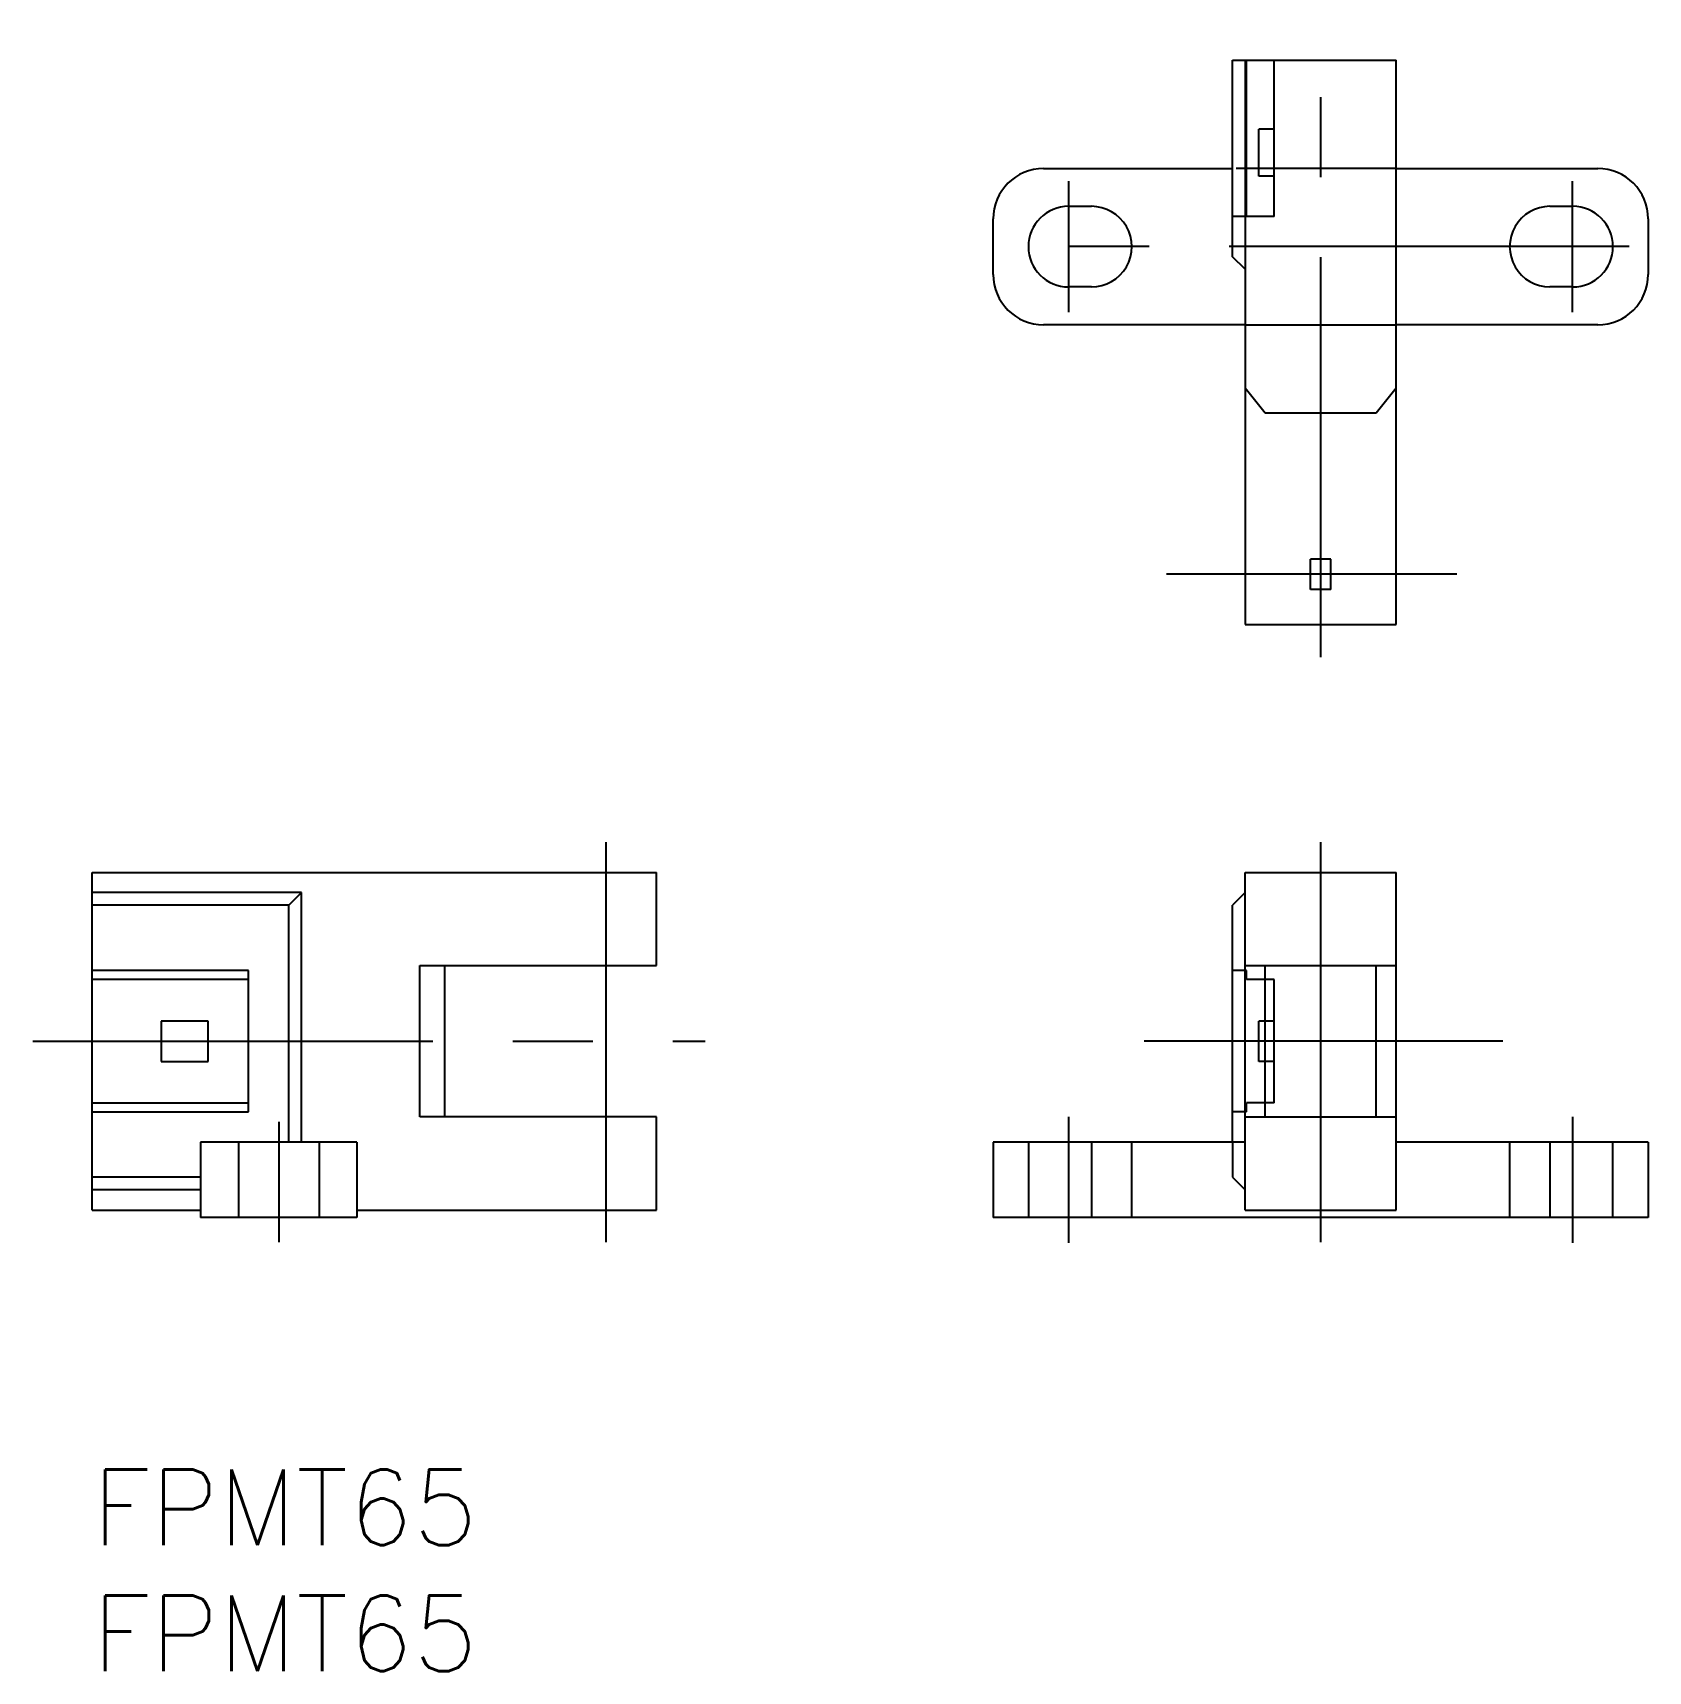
# Model space of a CAD drawing. Extents: x -2.4 to 61.8, y -8 to 57.
import ezdxf

# ---------------------------------------------------------------- set-up
doc = ezdxf.new("R2010")
doc.units = 0
doc.header["$LTSCALE"] = 0.5
for name, pattern in [('CENTER', [50.8, 31.75, -6.35, 6.35, -6.35]), ('DASHED', [19.05, 12.7, -6.35]), ('PHANTOM', [63.5, 31.75, -6.35, 6.35, -6.35, 6.35, -6.35])]:
    doc.linetypes.add(name, pattern=pattern)
for name, color, linetype in [('MSM_CENTER', 1, 'CENTER'), ('MSM_CONTINUOUS', 7, 'CONTINUOUS'), ('MSM_DASHED', 4, 'DASHED'), ('MSM_IMAGINARY', 6, 'PHANTOM'), ('MSM_PART_NUMBER', 7, 'CONTINUOUS')]:
    doc.layers.add(name, color=color, linetype=linetype)
doc.styles.get("Standard").update_dxf_attribs({"font": 'txt.shx', "height": 3, "bigfont": 'bigfont.shx'})

msp = doc.modelspace()

# ---------------------------------------------------------------- linework, layer by layer
at = {"layer": 'MSM_CENTER'}
for p, q in [((48.759, 32.243), (48.759, 57.017)), ((38.759, 45.93), (38.759, 51.131)), ((58.759, 45.93), (58.759, 51.131)), ((61.005, 48.53), (36.643, 48.53)), ((54.168, 35.53), (42.64, 35.53)), ((20.4, 9.027), (20.4, 26.108)), ((48.759, 9.027), (48.759, 26.108)), ((-2.361, 17), (24.325, 17)), ((55.985, 17), (41.758, 17)), ((7.4, 13.8), (7.4, 9.027)), ((38.759, 9), (38.759, 14)), ((58.759, 14), (58.759, 9))]:
    msp.add_line(p, q, dxfattribs=at)
at = {"layer": 'MSM_CONTINUOUS'}
for p, q in [((45.259, 55.93), (51.759, 55.93)), ((45.259, 48.13), (45.259, 55.93)), ((45.759, 55.93), (45.759, 33.53)), ((51.759, 33.53), (51.759, 55.93)), ((37.759, 51.63), (45.259, 51.63)), ((51.759, 51.63), (59.759, 51.63)), ((38.759, 50.13), (39.659, 50.131)), ((57.859, 50.131), (58.76, 50.13)), ((35.759, 47.43), (35.759, 49.63)), ((61.759, 49.63), (61.759, 47.43)), ((45.759, 47.63), (45.259, 48.13)), ((39.659, 46.93), (38.759, 46.93)), ((58.759, 46.93), (57.859, 46.93)), ((45.759, 45.43), (37.759, 45.43)), ((59.759, 45.43), (51.759, 45.43)), ((45.759, 33.53), (51.759, 33.53)), ((0, 23.7), (22.4, 23.7)), ((0, 10.3), (0, 23.7)), ((22.4, 20), (22.4, 23.7)), ((45.759, 10.3), (45.759, 23.7)), ((45.759, 23.7), (51.759, 23.7)), ((51.759, 10.3), (51.759, 23.7)), ((8.3, 22.9), (0, 22.9)), ((8.3, 22.9), (7.8, 22.4)), ((8.3, 13), (8.3, 22.9)), ((45.759, 22.9), (45.259, 22.4)), ((7.8, 22.4), (0, 22.4)), ((7.8, 13), (7.8, 22.4)), ((45.259, 13), (45.259, 22.4)), ((6.2, 19.8), (0, 19.8)), ((6.2, 14.2), (6.2, 19.8)), ((13, 14), (13, 20)), ((13, 20), (22.4, 20)), ((14, 14), (14, 20)), ((45.759, 20), (51.759, 20)), ((46.559, 14), (46.559, 20)), ((50.959, 14), (50.959, 20)), ((6.2, 19.45), (0, 19.45)), ((4.6, 17.8), (2.74, 17.8)), ((2.74, 17.8), (2.74, 16.2)), ((4.6, 16.2), (4.6, 17.8)), ((2.74, 16.2), (4.6, 16.2)), ((0, 14.55), (6.2, 14.55)), ((0, 14.2), (6.2, 14.2)), ((22.4, 14), (13, 14)), ((22.4, 10.3), (22.4, 14)), ((45.759, 14), (51.759, 14)), ((4.3, 13), (4.3, 10)), ((10.5, 13), (4.3, 13)), ((10.5, 13), (10.5, 10)), ((45.759, 13), (35.759, 13)), ((35.759, 13), (35.759, 10)), ((61.759, 13), (51.759, 13)), ((61.759, 13), (61.759, 10)), ((4.3, 11.6), (0, 11.6)), ((4.3, 11.1), (0, 11.1)), ((0, 10.3), (4.3, 10.3)), ((10.5, 10), (4.3, 10)), ((10.5, 10.3), (22.4, 10.3)), ((61.759, 10), (35.759, 10)), ((45.759, 10.3), (51.759, 10.3))]:
    msp.add_line(p, q, dxfattribs=at)
for centre, radius, start, end in [((37.759, 49.63), 2, 90, 180), ((59.759, 49.63), 2, 0, 90), ((38.759, 48.53), 1.6, 90.01873, 269.98127), ((39.659, 48.53), 1.6, 269.99255, 90.00745), ((57.859, 48.53), 1.6, 89.99255, 270.00745), ((58.759, 48.53), 1.6, 270.00485, 89.98191), ((37.759, 47.43), 2, 180, 270), ((59.759, 47.43), 2, 270, 0)]:
    msp.add_arc(centre, radius, start, end, dxfattribs=at)
at = {"layer": 'MSM_DASHED'}
for p, q in [((45.809, 49.73), (45.809, 55.93)), ((46.909, 49.73), (46.909, 55.93)), ((46.909, 53.19), (46.309, 53.19)), ((46.309, 51.33), (46.309, 53.19)), ((51.759, 51.63), (45.259, 51.63)), ((46.909, 51.33), (46.309, 51.33)), ((46.909, 49.73), (45.259, 49.73)), ((45.759, 45.43), (51.759, 45.43)), ((45.759, 42.93), (46.559, 41.93)), ((50.959, 41.93), (51.759, 42.93)), ((46.559, 41.93), (50.959, 41.93)), ((45.809, 19.8), (45.259, 19.8)), ((45.809, 19.45), (45.809, 19.8)), ((46.909, 19.45), (45.809, 19.45)), ((46.909, 14.55), (46.909, 19.45)), ((46.309, 16.2), (46.309, 17.8)), ((46.909, 17.8), (46.309, 17.8)), ((46.909, 16.2), (46.309, 16.2)), ((45.809, 14.2), (45.809, 14.55)), ((46.909, 14.55), (45.809, 14.55)), ((45.809, 14.2), (45.259, 14.2)), ((5.8, 13), (5.8, 10)), ((5.8, 13), (5.8, 10)), ((9, 13), (9, 10)), ((9, 13), (9, 10)), ((37.159, 13), (37.159, 10)), ((39.659, 13), (39.659, 10)), ((41.26, 10), (41.26, 13)), ((45.259, 13), (45.259, 11.6)), ((56.259, 13), (56.259, 10)), ((57.859, 13), (57.859, 10)), ((60.359, 10), (60.359, 13)), ((45.259, 11.6), (45.759, 11.1))]:
    msp.add_line(p, q, dxfattribs=at)
at = {"layer": 'MSM_IMAGINARY'}
for p, q in [((49.159, 36.13), (48.359, 36.13)), ((48.359, 34.93), (48.359, 36.13)), ((49.159, 34.93), (49.159, 36.13)), ((49.159, 34.93), (48.359, 34.93))]:
    msp.add_line(p, q, dxfattribs=at)

# ---------------------------------------------------------------- texts
at = {"layer": 'MSM_PART_NUMBER'}
for p in [(0, -3), (0, -8)]:
    msp.add_text('FPMT65', height=3, dxfattribs=at).set_placement(p)

doc.saveas('drawing.dxf')
